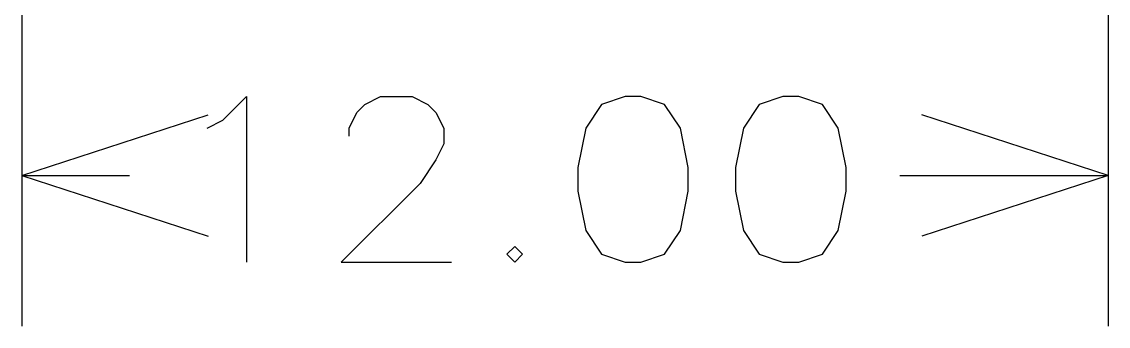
# Model space of a CAD drawing. Extents: x -110 to 4, y -65 to 76.
# Drawn here: x -7.8 to 4.2, y -19.17 to -15.81 of the extents above; entities that cross this region are included whole.
import ezdxf

# ---------------------------------------------------------------- set-up
doc = ezdxf.new("R2010")
doc.units = 0

msp = doc.modelspace()

# ---------------------------------------------------------------- linework, layer by layer
for p, q in [((-7.798859, 9.43723), (-7.798859, -19.173881)), ((4.201141, 9.43723), (4.201141, -19.173881)), ((-5.577899, -16.897366), (-5.316536, -16.636003)), ((-5.316536, -16.636003), (-5.316536, -18.465548)), ((-4.009717, -16.723124), (-3.835475, -16.636003)), ((-3.835475, -16.636003), (-3.48699, -16.636003)), ((-3.48699, -16.636003), (-3.312748, -16.723124)), ((-1.134717, -16.636003), (-1.396081, -16.723124)), ((-0.960475, -16.636003), (-1.134717, -16.636003)), ((-0.699111, -16.723124), (-0.960475, -16.636003)), ((0.607707, -16.636003), (0.346343, -16.723124)), ((0.781949, -16.636003), (0.607707, -16.636003)), ((1.043313, -16.723124), (0.781949, -16.636003)), ((-4.096839, -16.810245), (-4.009717, -16.723124)), ((-3.312748, -16.723124), (-3.225626, -16.810245)), ((-1.396081, -16.723124), (-1.570323, -16.984487)), ((-0.524869, -16.984487), (-0.699111, -16.723124)), ((0.346343, -16.723124), (0.172101, -16.984487)), ((1.217555, -16.984487), (1.043313, -16.723124)), ((-7.798859, -17.507215), (-5.738236, -16.837678)), ((-5.752142, -16.984487), (-5.577899, -16.897366)), ((-4.18396, -16.984487), (-4.096839, -16.810245)), ((-3.225626, -16.810245), (-3.138505, -16.984487)), ((4.201141, -17.507215), (2.140519, -16.837678)), ((-4.18396, -17.071609), (-4.18396, -16.984487)), ((-3.138505, -16.984487), (-3.138505, -17.15873)), ((-1.570323, -16.984487), (-1.657445, -17.420094)), ((-0.437748, -17.420094), (-0.524869, -16.984487)), ((0.172101, -16.984487), (0.08498, -17.420094)), ((1.304677, -17.420094), (1.217555, -16.984487)), ((-3.138505, -17.15873), (-3.225626, -17.332972)), ((-3.225626, -17.332972), (-3.399869, -17.594336)), ((-7.798859, -17.507215), (-6.608202, -17.507215)), ((-7.798859, -17.507215), (-5.738236, -18.176752)), ((-1.657445, -17.420094), (-1.657445, -17.681457)), ((-0.437748, -17.681457), (-0.437748, -17.420094)), ((0.08498, -17.420094), (0.08498, -17.681457)), ((1.304677, -17.681457), (1.304677, -17.420094)), ((1.899374, -17.507215), (4.201141, -17.507215)), ((4.201141, -17.507215), (2.140519, -18.176752)), ((-3.399869, -17.594336), (-4.271081, -18.465548)), ((-1.657445, -17.681457), (-1.570323, -18.117063)), ((-0.524869, -18.117063), (-0.437748, -17.681457)), ((0.08498, -17.681457), (0.172101, -18.117063)), ((1.217555, -18.117063), (1.304677, -17.681457)), ((-1.570323, -18.117063), (-1.396081, -18.378427)), ((-0.699111, -18.378427), (-0.524869, -18.117063)), ((0.172101, -18.117063), (0.346343, -18.378427)), ((1.043313, -18.378427), (1.217555, -18.117063)), ((-2.354414, -18.291306), (-2.441536, -18.378427)), ((-2.267293, -18.378427), (-2.354414, -18.291306)), ((-4.271081, -18.465548), (-3.051384, -18.465548)), ((-2.441536, -18.378427), (-2.354414, -18.465548)), ((-2.354414, -18.465548), (-2.267293, -18.378427)), ((-1.396081, -18.378427), (-1.134717, -18.465548)), ((-1.134717, -18.465548), (-0.960475, -18.465548)), ((-0.960475, -18.465548), (-0.699111, -18.378427)), ((0.346343, -18.378427), (0.607707, -18.465548)), ((0.607707, -18.465548), (0.781949, -18.465548)), ((0.781949, -18.465548), (1.043313, -18.378427))]:
    msp.add_line(p, q)

doc.saveas('drawing.dxf')
